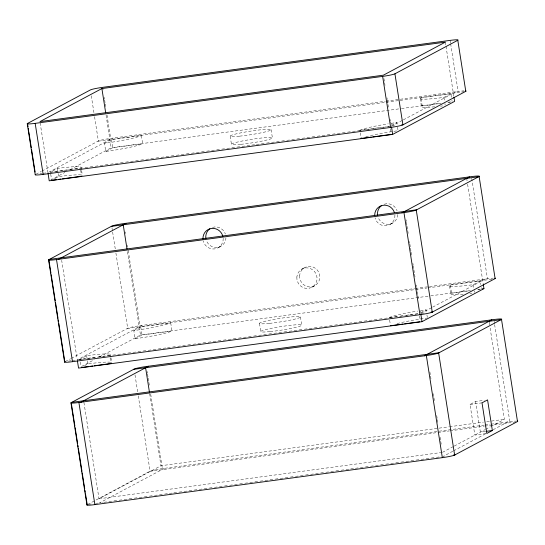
<?xml version="1.0" encoding="UTF-8"?>
<svg xmlns="http://www.w3.org/2000/svg" width="545" height="545" viewBox="0 0 545 545"><rect width="100%" height="100%" fill="white"/><g stroke="black" fill="none" stroke-linecap="round" stroke-linejoin="round"><path stroke-width="0.41" stroke-dasharray="2.73 2.04" d="M35.963 174.271L41.182 171.484M41.931 171.089L98.366 140.985A10.375 0.886 -8.9 0 1 110.662 138.403L385.233 101.288M48.689 172.254L112.658 138.13M74.74 168.848L80.353 168.085A31.12 2.657 -8.9 0 0 57.334 168.439L50.399 172.138L57.886 171.123M104.483 143.287L111.418 139.588L141.373 135.542L142.647 143.71A31.12 2.657 -8.9 0 1 105.764 151.456L104.483 143.287A31.12 2.657 -8.9 0 0 141.373 135.542M50.712 180.02L64.889 172.458M70.114 169.672L111.16 147.784L400.616 108.653M53.846 179.148L54.711 178.685M55.147 178.453L58.615 176.607A31.12 2.657 -8.9 0 1 81.471 175.006M105.764 151.456L112.699 147.756L142.647 143.71M391.603 125.323L396.801 122.55L397.203 125.105M434.692 106.8A31.12 2.657 -8.9 0 1 422.212 105.921L420.931 97.753A31.12 2.657 -8.9 0 0 443.95 97.398L450.885 93.706L451.444 97.276M391.399 126.229L402.598 120.254M403.341 119.859L456.117 91.71M218.245 247.703L221.018 246.217M65.284 361.546L70.509 358.76M71.259 358.358L127.687 328.26A10.375 0.886 -8.9 0 1 139.983 325.678L414.554 288.564M141.979 325.406L77.267 359.925L61.674 260.333M79.808 359.918L79.727 359.407L86.662 355.708A31.12 2.657 -8.9 0 1 109.681 355.36L102.814 356.287M133.811 330.563L140.746 326.864L170.694 322.81L171.975 330.978A31.12 2.657 -8.9 0 1 135.092 338.724L133.811 330.563A31.12 2.657 -8.9 0 0 170.694 322.81M81.532 366.499L94.217 359.734M99.442 356.948L140.487 335.052L429.937 295.928M84.475 365.729L87.943 363.876A31.12 2.657 -8.9 0 1 111.405 362.452M135.092 338.724L142.02 335.032L171.975 330.978M301.78 269.148L304.553 267.67M389.975 224.486L392.747 223.007M312.101 287.14L314.874 285.662M420.924 312.598L426.129 309.826L426.606 312.885M463.182 294.15A31.12 2.657 -8.9 0 1 451.539 293.19L450.259 285.021A31.12 2.657 -8.9 0 0 473.278 284.674L480.213 280.975L480.772 284.551M420.726 313.498L431.919 307.53M432.669 307.128L485.445 278.979M87.67 504.486L150.073 471.2A10.375 0.886 -8.9 0 1 162.369 468.611L484.198 425.114M83.923 402.442L99.013 498.777L160.952 465.743L448.719 426.844M164.365 468.346L99.653 502.865L103.025 502.408M486.011 433.582L474.831 435.094L470.035 404.465L475.581 401.508L484.369 400.316M442.472 452.35L453.501 446.471M454.237 446.076L484.887 429.732M485.636 429.331L490.139 426.926M490.895 426.524L504.411 419.316L489.982 327.163M452.813 451.26L443.112 456.438L444.706 456.219M453.563 450.865L485.649 433.745M493.109 429.767L507.824 421.919M386.071 101.172L458.113 91.437A10.375 0.886 -8.9 0 1 463.89 90.865M97.902 141.23L399.335 100.484M400.18 100.375L464.524 91.676M420.931 97.753L450.885 93.706M401.461 108.544L441.123 103.182M447.874 102.269L451.246 101.813M422.212 105.921L440.932 103.386M448.419 102.378L450.293 102.126M59.759 170.871L63.506 170.367M64.126 170.278L72.867 169.1M359.993 130.807L359.911 130.296L365.531 129.54M366.151 129.451L380.505 127.516M381.132 127.428L386.126 126.753M386.746 126.672L389.866 126.249M39.955 173.732L42.353 173.405M43.15 173.296L47.94 172.649L40.078 122.441M50.474 172.309L54.691 171.736M55.535 171.627L59.752 171.055M60.597 170.939L64.821 170.367M65.666 170.258L74.1 169.114M74.944 169.005L79.168 168.432M80.006 168.316L84.23 167.744M85.075 167.635L89.291 167.063M90.136 166.947L94.353 166.375M95.198 166.266L99.422 165.694M100.26 165.578L104.483 165.012M105.328 164.897L109.545 164.324M110.39 164.208L114.607 163.643M115.451 163.527L119.668 162.955M120.513 162.839L124.737 162.274M125.582 162.158L129.799 161.586M130.643 161.47L134.86 160.904M135.705 160.789L139.922 160.216M140.767 160.107L144.99 159.535M145.835 159.419L150.052 158.847M150.897 158.738L155.114 158.166M155.959 158.05L160.175 157.478M161.02 157.369L165.244 156.797M166.082 156.681L170.306 156.108M171.15 155.999L175.367 155.427M176.212 155.311L180.429 154.746M181.274 154.63L185.498 154.058M186.335 153.942L190.559 153.377M191.404 153.261L195.621 152.689M196.466 152.573L200.683 152.007M201.527 151.892L205.744 151.319M206.589 151.21L210.813 150.638M211.658 150.522L215.875 149.95M216.719 149.841L220.936 149.269M221.781 149.153L225.998 148.581M226.843 148.472L231.066 147.899M231.911 147.784L236.128 147.211M236.973 147.102L241.19 146.53M242.034 146.414L246.251 145.849M247.096 145.733L255.537 144.589M256.382 144.48L260.599 143.907M261.443 143.791L265.66 143.219M266.505 143.11L270.729 142.538M271.574 142.422L275.79 141.85M276.635 141.741L280.852 141.169M281.697 141.053L285.914 140.487M286.759 140.372L290.982 139.799M291.82 139.684L296.044 139.118M296.889 139.002L301.106 138.43M301.95 138.314L306.167 137.749M307.012 137.633L311.236 137.061M312.074 136.945L316.298 136.379M317.142 136.264L321.359 135.691M322.204 135.582L326.421 135.01M327.266 134.894L331.489 134.322M332.327 134.213L336.551 133.641M337.396 133.525L341.613 132.953M342.458 132.844L346.675 132.272M347.519 132.156L351.736 131.59M352.581 131.474L356.805 130.902M357.649 130.786L361.866 130.221M362.711 130.105L366.928 129.533M367.773 129.417L371.99 128.852M372.834 128.736L377.058 128.164M377.903 128.048L382.12 127.482M382.965 127.367L387.182 126.794M388.026 126.685L389.716 126.454M393 126.011L394.594 125.793M415.399 288.448L487.441 278.706A10.375 0.886 -8.9 0 1 493.218 278.134M127.23 328.506L426.973 287.985M427.818 287.876L493.852 278.945M450.259 285.021L480.213 280.975M430.782 295.812L470.444 290.451M478.04 289.422L480.574 289.082M451.539 293.19L470.253 290.662M477.747 289.647L479.614 289.395M79.727 359.407L81.6 359.155M83.474 358.903L87.214 358.392M87.84 358.31L96.574 357.132M98.447 356.88L102.194 356.369M389.866 317.483L398.599 316.304M400.473 316.052L404.22 315.548M406.086 315.289L409.833 314.785M410.46 314.703L419.194 313.518M68.479 361.11L71.674 360.681M72.478 360.572L76.47 360.034M78.957 359.693L81.484 359.353M82.329 359.237L86.553 358.671M87.391 358.556L91.614 357.983M92.459 357.867L96.676 357.302M97.521 357.186L101.738 356.614M102.583 356.505L106.806 355.933M107.644 355.817L111.868 355.245M112.713 355.136L116.93 354.563M117.775 354.448L121.991 353.875M122.836 353.766L127.06 353.194M127.898 353.078L132.122 352.513M132.966 352.397L137.183 351.825M138.028 351.709L142.245 351.144M143.09 351.028L147.307 350.455M148.151 350.34L152.375 349.774M153.22 349.658L157.437 349.086M158.282 348.97L166.722 347.833M167.56 347.717L171.784 347.151M172.629 347.036L176.846 346.463M177.69 346.347L181.907 345.782M182.752 345.666L186.969 345.094M187.814 344.978L192.038 344.413M192.882 344.297L197.099 343.725M197.944 343.609L202.161 343.043M203.006 342.928L207.223 342.355M208.067 342.246L212.291 341.674M213.136 341.558L217.353 340.986M218.198 340.877L222.415 340.305M223.259 340.189L227.476 339.617M228.321 339.508L232.545 338.935M233.383 338.82L237.606 338.247M238.451 338.138L242.668 337.566M243.513 337.45L247.73 336.885M248.575 336.769L252.798 336.197M253.636 336.081L257.86 335.516M258.705 335.4L262.922 334.828M263.766 334.712L267.983 334.146M268.828 334.031L273.045 333.458M273.89 333.349L278.113 332.777M278.958 332.661L283.175 332.089M284.02 331.98L288.237 331.408M289.082 331.292L293.299 330.72M294.143 330.611L298.367 330.038M299.212 329.923L303.429 329.35M304.274 329.241L308.49 328.669M309.335 328.553L313.552 327.988M314.397 327.872L318.621 327.3M319.459 327.184L323.682 326.618M324.527 326.503L328.744 325.93M329.589 325.815L333.806 325.249M334.65 325.133L338.874 324.561M339.712 324.445L348.153 323.308M348.998 323.192L353.215 322.626M354.059 322.511L358.283 321.938M359.121 321.822L363.345 321.257M364.189 321.141L368.406 320.569M369.251 320.453L373.468 319.888M374.313 319.772L378.537 319.2M379.375 319.091L383.598 318.518M384.443 318.403L388.66 317.83M389.505 317.721L393.722 317.149M394.566 317.033L398.79 316.461M399.628 316.352L403.852 315.78M404.697 315.664L408.913 315.092M409.758 314.983L413.975 314.411M414.82 314.295L419.037 313.729M421.523 313.389L425.522 312.85M470.035 404.465L482.012 402.844M449.564 426.728L483.313 422.164M486.692 421.707L504.411 419.316M485.043 424.998L490.105 424.317M490.95 424.201L509.82 421.646A10.375 0.886 -8.9 0 1 515.597 421.074M149.609 471.445L449.359 430.925M450.197 430.816L483.953 426.251M484.798 426.135L516.238 421.885M485.166 431.49L480.377 432.137L475.581 401.508M99.013 498.777L440.782 452.582M88.467 504.377L92.459 503.832M95.654 503.403L98.052 503.083M103.87 502.292L108.087 501.72M108.932 501.611L113.156 501.039M114 500.923L118.217 500.351M119.062 500.242L123.279 499.67M124.124 499.554L128.341 498.988M129.185 498.873L133.409 498.3M134.247 498.185L138.471 497.619M139.316 497.503L143.533 496.931M144.377 496.815L148.594 496.25M149.439 496.134L153.663 495.562M154.501 495.446L158.724 494.88M159.569 494.765L163.786 494.192M164.631 494.083L173.072 492.939M173.916 492.823L178.133 492.258M178.978 492.142L183.195 491.57M184.04 491.454L188.257 490.888M189.101 490.772L193.325 490.2M194.163 490.084L198.387 489.519M199.232 489.403L203.448 488.831M204.293 488.722L208.51 488.15M209.355 488.034L213.579 487.462M214.417 487.353L218.64 486.78M219.485 486.665L223.702 486.092M224.547 485.983L228.764 485.411M229.609 485.295L233.825 484.73M234.67 484.614L238.894 484.042M239.739 483.926L243.956 483.361M244.8 483.245L249.017 482.672M249.862 482.557L254.079 481.991M254.924 481.875L259.147 481.303M259.992 481.187L264.209 480.622M265.054 480.506L269.271 479.934M270.116 479.825L274.333 479.253M275.177 479.137L279.401 478.565M280.239 478.456L284.463 477.883M285.308 477.767L289.524 477.195M290.369 477.086L294.586 476.514M295.431 476.398L299.655 475.826M300.493 475.717L304.716 475.145M305.561 475.029L309.778 474.463M310.623 474.348L314.84 473.775M315.684 473.659L319.901 473.094M320.746 472.978L324.97 472.406M325.815 472.29L330.032 471.725M330.876 471.609L335.093 471.037M335.938 470.921L340.155 470.355M341 470.24L345.223 469.667M346.068 469.558L354.502 468.414M355.347 468.298L359.564 467.733M360.409 467.617L364.632 467.045M365.477 466.929L369.694 466.363M370.539 466.248L374.756 465.675M375.6 465.566L379.817 464.994M380.662 464.878L384.886 464.306M385.731 464.197L389.947 463.625M390.792 463.509L395.009 462.937M395.854 462.828L400.071 462.255M400.916 462.14L405.139 461.567M405.977 461.458L410.201 460.886M411.046 460.77L415.263 460.205M416.107 460.089L420.324 459.517M421.169 459.401L425.393 458.836M426.231 458.72L430.455 458.147M431.299 458.032L435.516 457.466M436.361 457.35L439.733 456.894M450.122 40.385L450.511 42.898M450.64 43.736L458.113 91.437M471.711 178.283L487.441 278.706M494.097 321.223L494.492 323.737M494.622 324.568L509.82 421.646M445.347 42.135L445.871 45.487M446.001 46.318L453.856 96.451M466.683 178.358L467.072 180.872M467.596 184.217L483.183 283.727M489.199 322.136L489.853 326.326M451.921 100.341L452.084 101.363M481.249 287.61L481.412 288.632M443.95 97.398L444.591 101.486M444.911 103.53L445.149 105.056M473.278 284.674L473.918 288.755M474.239 290.798L474.477 292.331M420.181 98.611L421.455 106.779M449.502 285.887L450.783 294.055M397.523 127.148L398 130.207M426.926 314.928L427.328 317.483M383.932 78.521L384.457 81.873M384.586 82.711L385.111 86.055M386.943 97.773L387.209 99.449M387.338 100.28L387.863 103.632M387.992 104.47L388.517 107.815M390.356 119.532L390.615 121.201M390.745 122.039L391.269 125.391M406.052 219.764L406.311 221.44M406.441 222.278L406.965 225.623M407.101 226.461L407.626 229.813M407.755 230.644L408.28 233.996M409.459 241.524L409.717 243.199M409.854 244.037L410.371 247.382M410.508 248.22L411.032 251.572M411.162 252.403L411.686 255.755M412.865 263.283L413.124 264.959M413.26 265.797L413.784 269.141M413.914 269.979L414.438 273.324M414.568 274.162L415.092 277.514M416.271 285.042L416.537 286.718M416.666 287.556L417.191 290.901M417.32 291.738L417.845 295.083M417.974 295.921L418.499 299.273M420.331 310.991L420.597 312.66M429.876 371.928L430.4 375.28M430.536 376.118L431.061 379.47M433.289 393.715L433.813 397.06M433.943 397.898L434.467 401.249M436.702 415.494L437.226 418.846M437.356 419.684L437.88 423.036M440.108 437.274L440.632 440.626M440.769 441.464L441.293 444.815M390.268 128.804L390.983 133.396M419.595 316.073L420.311 320.671M360.313 132.851L360.954 136.931M389.641 320.119L390.356 324.718M271.11 129.649L272.391 137.817M300.438 316.918L301.719 325.086M230.174 136.196L231.455 144.364M259.502 323.464L260.776 331.632M111.418 139.588L112.699 147.756M140.746 326.864L142.02 335.032M102.664 87.35L103.059 89.864M104.238 97.398L104.497 99.067M104.633 99.905L105.158 103.257M105.287 104.088L105.682 106.602M106.99 114.968L110.662 138.403M125.309 231.945L125.568 233.621M127.407 245.332L127.666 247.008M128.191 250.353L139.983 325.678M147.164 371.533L147.429 373.209M147.559 374.047L148.083 377.392M148.213 378.23L148.737 381.582M148.874 382.413L149.398 385.765M150.706 394.13L162.369 468.611M106.084 115.342L111.16 147.784M127.414 251.565L140.487 335.052M149.671 393.694L160.952 465.743M91.288 95.791L94.04 113.367M94.564 116.719L98.366 140.985M111.963 227.83L112.488 231.182M112.617 232.013L115.37 249.59M115.894 252.941L127.687 328.26M135.003 374.953L137.756 392.529M138.28 395.874L150.073 471.2M81.103 167.226L81.491 169.679M81.614 170.49L82.384 175.395M110.431 354.495L110.812 356.948M110.942 357.765L111.711 362.663M80.674 170.129L81.471 175.231M110.076 357.908L110.798 362.507M57.334 168.439L57.811 171.498M58.131 173.542L58.615 176.607M86.662 355.708L87.057 358.263M87.459 360.817L87.943 363.876M50.719 174.175L51.523 179.285M80.129 361.962L80.844 366.553M359.911 130.296A31.12 2.657 -8.9 0 1 388.292 123.81M391.235 123.347A31.12 2.657 -8.9 0 1 396.801 122.55M365.852 136.822A31.12 2.657 -8.9 0 1 396.726 130.902M442.567 105.921A31.12 2.657 -8.9 0 1 440.551 106.166M389.239 317.572A31.12 2.657 -8.9 0 1 417.62 311.079M420.563 310.623A31.12 2.657 -8.9 0 1 426.129 309.826M397.053 323.587A31.12 2.657 -8.9 0 1 426.728 318.082M471.895 293.19A31.12 2.657 -8.9 0 1 469.879 293.442M394.9 215.064A10.375 10.035 61.9 0 1 375.014 217.755M397.693 214.539A10.375 10.035 61.9 0 1 378.06 217.196M384.198 204.218A10.375 10.035 61.9 0 1 397.114 210.826M223.171 238.274A10.375 10.035 61.9 0 1 203.285 240.965M225.964 237.756A10.375 10.035 61.9 0 1 206.33 240.406M212.468 227.428A10.375 10.035 61.9 0 1 225.385 234.037M269.482 323.362A20.744 1.771 -8.9 0 0 300.465 317.026A20.744 1.771 -8.9 0 0 269.959 320.181A20.744 1.771 -8.9 0 0 269.482 323.362M239.616 136.148A20.744 1.771 -8.9 0 0 271.117 129.819A20.744 1.771 -8.9 0 0 241.197 132.796A20.744 1.771 -8.9 0 0 239.616 136.148M240.897 144.316A20.744 1.771 -8.9 0 0 272.398 137.987A20.744 1.771 -8.9 0 0 242.471 140.964A20.744 1.771 -8.9 0 0 240.897 144.316M270.218 331.585A20.744 1.771 -8.9 0 0 301.726 325.256A20.744 1.771 -8.9 0 0 271.798 328.233A20.744 1.771 -8.9 0 0 270.218 331.585M296.868 276.983A10.375 10.035 61.9 0 0 311.229 287.59A10.375 10.035 61.9 0 0 312.735 269.87A10.375 10.035 61.9 0 0 296.868 276.983M299.641 275.504A10.375 10.035 61.9 0 0 314.002 286.111A10.375 10.035 61.9 0 0 315.507 268.385A10.375 10.035 61.9 0 0 299.641 275.504"/><path stroke-width="0.82" d="M28.027 126.815L27.502 123.47L90.368 89.939A10.375 0.886 -8.9 0 1 102.664 87.35L450.122 40.385A10.375 0.886 -8.9 0 1 457.793 40.269L465.784 91.322L402.919 124.853A10.375 0.886 -8.9 0 1 390.622 127.435L43.171 174.4A10.375 0.886 -8.9 0 1 35.5 174.516M101.888 88.562L39.949 121.603L383.407 75.176L445.347 42.135L101.888 88.562L105.689 112.835M52.116 180.075L51.68 180.306L56.673 179.625M27.502 123.47A10.375 0.886 -8.9 0 0 35.18 123.354L382.631 76.389A10.375 0.886 -8.9 0 0 394.927 73.8L457.793 40.269M50.93 273.079L48.839 259.692L111.705 226.155A10.375 0.886 -8.9 0 1 123.994 223.573L471.452 176.607A10.375 0.886 -8.9 0 1 479.123 176.491L495.112 278.59L432.246 312.128A10.375 0.886 -8.9 0 1 419.95 314.71L72.499 361.676A10.375 0.886 -8.9 0 1 64.821 361.791L58.799 323.294M58.506 259.304L125.997 223.307M48.069 173.467L49.22 180.817L392.679 134.397L454.625 101.356L453.985 97.269M64.821 361.791L65.284 361.546M401.965 212.877L469.456 176.88M48.839 259.692A10.375 0.886 -8.9 0 0 56.51 259.577L403.961 212.605A10.375 0.886 -8.9 0 0 416.257 210.023L479.123 176.491M74.89 426.061L71.218 402.632L134.084 369.094A10.375 0.886 -8.9 0 1 146.38 366.512L493.831 319.547A10.375 0.886 -8.9 0 1 501.509 319.431L517.498 421.53L454.632 455.061A10.375 0.886 -8.9 0 1 442.336 457.65L94.878 504.616A10.375 0.886 -8.9 0 1 87.207 504.731L85.504 493.852M80.892 402.244L148.376 366.247M77.397 360.742L78.548 368.093L422.007 321.666L483.946 288.625L483.306 284.545M87.207 504.731L87.67 504.486M424.351 355.817L491.835 319.82M71.218 402.632A10.375 0.886 -8.9 0 0 78.896 402.51L426.347 355.544A10.375 0.886 -8.9 0 0 438.643 352.962L501.509 319.431M492.36 430.516L486.808 433.473L482.012 402.844L487.564 399.887L492.36 430.516L485.97 431.381M401.788 124.825L403.382 124.607M58.335 179.4L60.829 179.067M62.498 178.842L81.634 176.253M361.11 137.953L361.192 138.464L371.179 137.115M372.841 136.89L375.335 136.557M377.004 136.332L391.147 134.417M111.241 226.407L478.66 176.737M49.295 259.44L416.721 209.777M482.264 288.857L483.946 288.625M431.109 312.094L432.71 311.876M81.839 367.466L88.494 366.56M90.157 366.335L92.657 366.002M94.319 365.777L110.962 363.529A31.12 2.657 -8.9 0 0 111.459 363.208M390.52 325.74L403 324.05M404.663 323.825L407.163 323.492M408.825 323.267L419.643 321.802M133.62 369.346L501.046 319.677M71.681 402.38L439.106 352.717M453.494 455.034L455.095 454.816M27.25 123.756L35.248 174.802M48.587 259.979L64.576 362.078M394.927 73.8L402.919 124.853M416.257 210.023L432.246 312.128M438.643 352.962L454.632 455.061M391.528 127.04L392.679 134.397M420.856 314.315L422.007 321.666M382.631 76.389L390.622 127.435M403.961 212.605L419.95 314.71M426.347 355.544L442.336 457.65M123.218 224.785L127.019 249.051M145.604 367.725L149.412 392.019M110.88 363.018L110.962 363.529M35.18 123.354L43.171 174.4M56.51 259.577L72.499 361.676M78.896 402.51L94.878 504.616M28.292 128.491L28.551 130.166M28.817 131.836L31.303 147.736M31.569 149.412L35.105 172.009M51.196 274.755L55.256 300.697M55.522 302.373L58.008 318.273M58.274 319.949L58.533 321.618M75.149 427.736L77.642 443.637M77.901 445.313L78.167 446.982M78.425 448.658L81.968 471.255M82.227 472.931L84.72 488.831M84.979 490.5L85.245 492.176M70.966 402.919L86.955 505.017M517.13 421.081A10.375 0.886 -8.9 0 1 517.498 421.53M465.73 90.906A10.375 0.886 -8.9 0 1 465.784 91.322M361.192 138.464A31.12 2.657 -8.9 0 1 361.935 138.117M495.058 278.175A10.375 0.886 -8.9 0 1 495.112 278.59M374.701 214.962A10.375 10.035 61.9 0 1 394.342 212.305M377.603 215.364A10.375 10.035 61.9 0 1 381.582 205.56M202.992 239.132A10.375 10.035 61.9 0 1 222.885 236.441M205.874 238.574A10.375 10.035 61.9 0 1 209.852 228.777"/></g></svg>
